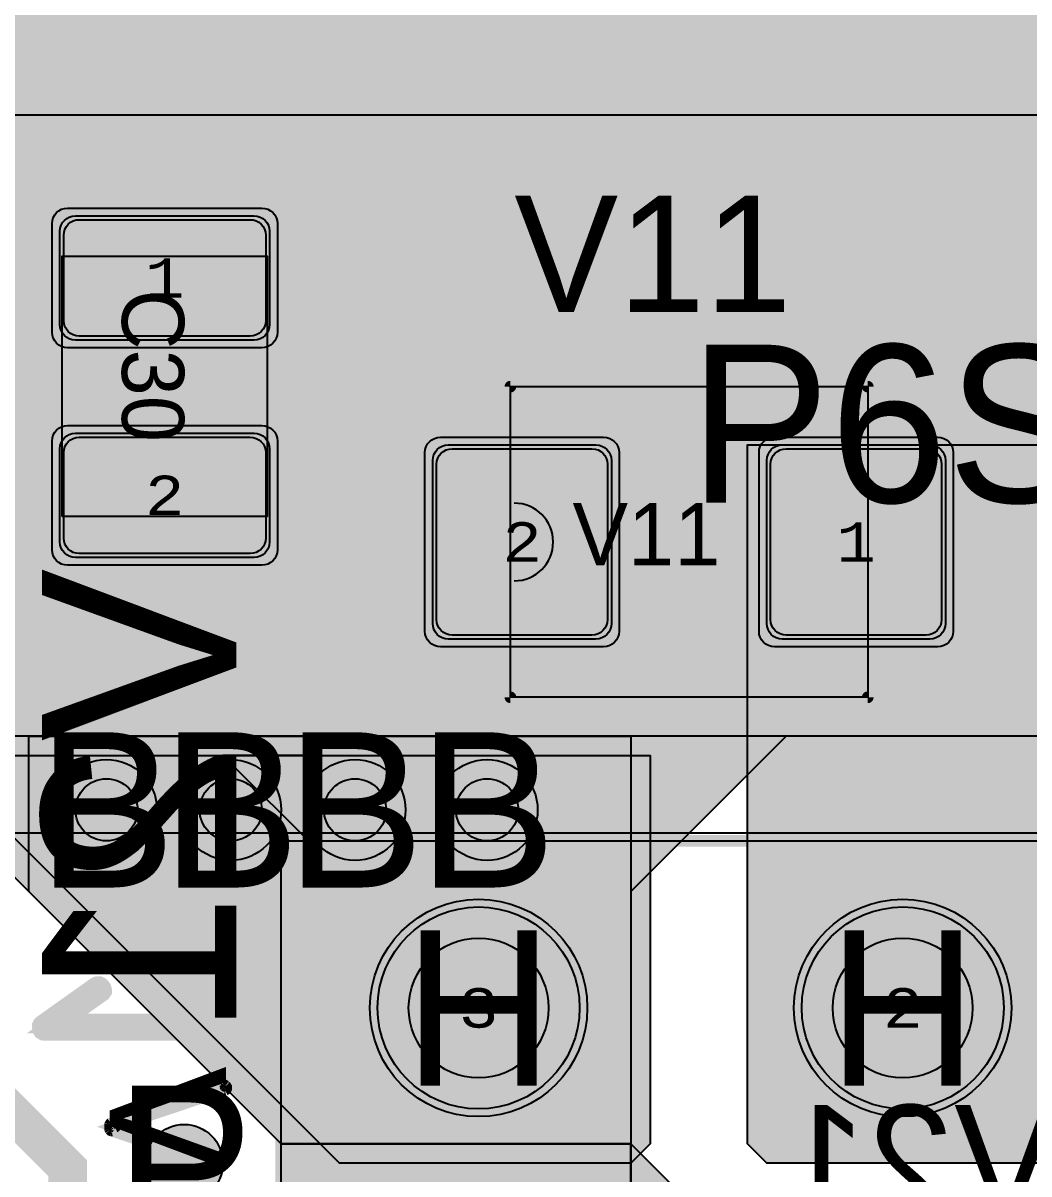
# Model space of a CAD drawing. Extents: x -18 to 179, y -60 to 172.
# Drawn here: x 78.43 to 91.38, y 93.61 to 108.43 of the extents above; entities that cross this region are included whole.
import ezdxf
from ezdxf.enums import TextEntityAlignment as Align

# ---------------------------------------------------------------- set-up
doc = ezdxf.new("R2010")
doc.units = 0
doc.header["$MEASUREMENT"] = 0
for name, color, linetype in [('ASSEMBLY_OUTLINES_BTM', 191, 'CONTINUOUS'), ('ASSEMBLY_OUTLINES_TOP', 102, 'CONTINUOUS'), ('ASSEMBLY_PART_NUMBERS_TOP', 102, 'CONTINUOUS'), ('ASSEMBLY_REF_DES_BTM', 191, 'CONTINUOUS'), ('ASSEMBLY_REF_DES_TOP', 102, 'CONTINUOUS'), ('DRILL_DRAWING', 21, 'CONTINUOUS'), ('GENERATED_SILKSCREEN_BTM', 255, 'CONTINUOUS'), ('GENERATED_SILKSCREEN_TOP', 140, 'CONTINUOUS'), ('MOUNTING_HOLES_LAYER_BOT17', 42, 'CONTINUOUS'), ('MOUNTING_HOLES_LAYER_TOP', 42, 'CONTINUOUS'), ('PART_HOLES_LAYER_BOTTOM', 30, 'CONTINUOUS'), ('PART_HOLES_LAYER_TOP', 30, 'CONTINUOUS'), ('PART_PADS_LAYER_BOTTOM', 230, 'CONTINUOUS'), ('PART_PADS_LAYER_TOP', 150, 'CONTINUOUS'), ('PART_PADS_SMD_TOP', 150, 'CONTINUOUS'), ('PIN_NUMBERS_BTM', 8, 'CONTINUOUS'), ('PIN_NUMBERS_TOP', 8, 'CONTINUOUS'), ('PLACEMENT_OUTLINES_BTM', 222, 'CONTINUOUS'), ('PLACEMENT_OUTLINES_TOP', 130, 'CONTINUOUS'), ('PLANE_DATA_LAYER_BOTTOM', 230, 'CONTINUOUS'), ('PLANE_DATA_LAYER_TOP', 150, 'CONTINUOUS'), ('PLANE_SHAPES_LAYER_BOTTOM', 230, 'CONTINUOUS'), ('PLANE_SHAPES_LAYER_TOP', 150, 'CONTINUOUS'), ('SILKSCREEN_OUTLINES_BTM', 211, 'CONTINUOUS'), ('SILKSCREEN_OUTLINES_TOP', 150, 'CONTINUOUS'), ('SILKSCREEN_REF_DES_BTM', 211, 'CONTINUOUS'), ('SILKSCREEN_REF_DES_TOP', 150, 'CONTINUOUS'), ('SOLDERMASK_PADS_BTM', 102, 'CONTINUOUS'), ('SOLDERMASK_PADS_TOP', 102, 'CONTINUOUS'), ('SOLDERPASTE_PADS_TOP', 254, 'CONTINUOUS'), ('TRACES_LAYER_BOTTOM', 230, 'CONTINUOUS'), ('VIA_HOLES_LAYER_BOTTOM', 30, 'CONTINUOUS'), ('VIA_HOLES_LAYER_TOP', 30, 'CONTINUOUS'), ('VIA_PADS_LAYER_BOTTOM', 230, 'CONTINUOUS'), ('VIA_PADS_LAYER_TOP', 150, 'CONTINUOUS')]:
    doc.layers.add(name, color=color, linetype=linetype)
doc.styles.add('COURIER_NEW', font='COUR.TTF')
doc.styles.add('VERIBEST_GERBER_0', font='txt')

msp = doc.modelspace()

# ---------------------------------------------------------------- hatches: boundary and pattern name
at = {"layer": 'MOUNTING_HOLES_LAYER_BOT17'}
h = msp.add_hatch(color=256, dxfattribs=at)
edge = h.paths.add_edge_path()
edge.add_arc((80.5, 93.75), 0.5, 0, 360)
at = {"layer": 'MOUNTING_HOLES_LAYER_TOP'}
h = msp.add_hatch(color=256, dxfattribs=at)
edge = h.paths.add_edge_path()
edge.add_arc((80.5, 93.75), 0.5, 0, 360)
at = {"layer": 'PART_HOLES_LAYER_BOTTOM'}
h = msp.add_hatch(color=256, dxfattribs=at)
edge = h.paths.add_edge_path()
edge.add_arc((84.29, 95.75), 0.9, 0, 360)
h = msp.add_hatch(color=256, dxfattribs=at)
edge = h.paths.add_edge_path()
edge.add_arc((89.75, 95.75), 0.9, 0, 360)
at = {"layer": 'PART_HOLES_LAYER_TOP'}
h = msp.add_hatch(color=256, dxfattribs=at)
edge = h.paths.add_edge_path()
edge.add_arc((84.29, 95.75), 0.9, 0, 360)
h = msp.add_hatch(color=256, dxfattribs=at)
edge = h.paths.add_edge_path()
edge.add_arc((89.75, 95.75), 0.9, 0, 360)
at = {"layer": 'PLANE_DATA_LAYER_BOTTOM'}
h = msp.add_hatch(color=256, dxfattribs=at)
h.paths.add_polyline_path([(98.5, 99.3262, -0.414213562), (98.4238, 99.25), (88.250004, 99.25, 0.207684346), (88.249998, 99.249998), (86.250002, 97.250002), (86.25, 97.249996), (86.25, 94.000004), (86.250003, 93.999999), (87.749998, 92.500002, 0.207684346), (87.750004, 92.5), (89.6738, 92.5, -0.414213562), (89.75, 92.4238), (89.75, 91.5262, -0.414213562), (89.6738, 91.45), (88.55, 91.45, 0.414213562), (88.1, 91), (88.1, 89.8, 0.110270202), (88.142729, 89.608609, -0.549592319), (88.073765, 89.5), (87.500004, 89.5, 0.207684346), (87.499998, 89.499998), (86.272321, 88.272318, -0.198913366), (86.218439, 88.25), (85.812892, 88.25, -0.229444743), (85.7531, 88.278962, 0.229443529), (85.4, 88.45), (83.1, 88.45, 0.196202719), (82.785139, 88.321499, -0.411167253), (82.67794, 88.322058), (81.77232, 89.227678, -0.198909956), (81.750002, 89.281559), (81.750002, 89.28156), (81.75, 93.999996), (81.749997, 94.000001), (76.500002, 99.249998, 0.207684346), (76.499996, 99.25), (73.5762, 99.25, -0.414213562), (73.5, 99.3262), (73.5, 107.1738, -0.414213562), (73.5762, 107.25), (82.49, 107.249999), (97.96844, 107.249998, -0.198913366), (98.022322, 107.22768), (98.477682, 106.77232, -0.198909956), (98.5, 106.718439)], flags=0)
h.paths.add_polyline_path([(82.5, 90.5, -1), (86, 90.5, -1)], flags=0)
h.paths.add_polyline_path([(82.49, 95.75, -1), (86.09, 95.75, -1)], flags=0)
for points in [[(84.29, 95.75), (82.963326, 97.076674)], [(84.29, 95.75), (85.616674, 97.076674)], [(84.29, 95.75), (82.963326, 94.423326)], [(84.29, 95.75), (85.616674, 94.423326)]]:
    msp.add_hatch(color=256, dxfattribs=at).paths.add_polyline_path(points, is_closed=False, flags=0)
at = {"layer": 'PLANE_DATA_LAYER_TOP'}
h = msp.add_hatch(color=256, dxfattribs=at)
h.paths.add_polyline_path([(146.000002, 140.281564, -0.198909956), (145.977684, 140.227683), (144.750002, 139.000002), (144.75, 138.999996), (144.750002, 123.531565), (144.750002, 123.531564, -0.198909956), (144.727684, 123.477683), (142.772322, 121.52232, -0.198913366), (142.71844, 121.500002), (121.750004, 121.5, 0.207684346), (121.749998, 121.499998), (119.750002, 119.500002), (119.75, 119.499996), (119.75, 116.750004), (119.750003, 116.749999), (122.72768, 113.772322, -0.198909956), (122.749998, 113.718441), (122.749998, 113.71844), (122.75, 106.500004), (122.750003, 106.499999), (126.227684, 103.022318, -0.198909956), (126.250002, 102.968437), (126.250002, 102.968436), (126.249998, 77.78156), (126.249998, 77.781559, -0.198909956), (126.22768, 77.727678), (125.522322, 77.02232, -0.198913366), (125.46844, 77.000002), (120.28156, 77.000002, -0.198913366), (120.227678, 77.02232), (119.52232, 77.727678, -0.198909956), (119.500002, 77.781559), (119.500002, 77.78156), (119.5, 96.499996), (119.499997, 96.500001), (116.750002, 99.249998, 0.207684346), (116.749996, 99.25), (108.000004, 99.25, 0.207684346), (107.999998, 99.249998), (105.500002, 96.750002), (105.5, 96.749996), (105.499998, 94.03156), (105.499998, 94.031559, -0.198909956), (105.47768, 93.977678), (105.272322, 93.77232, -0.198913366), (105.21844, 93.750002), (101.28156, 93.750002, -0.198913366), (101.227678, 93.77232), (101.02232, 93.977678, -0.198909956), (101.000002, 94.031559), (101.000002, 94.03156), (101, 96.749996), (100.999997, 96.750001), (98.500002, 99.249998, 0.207684346), (98.499996, 99.25), (94.000004, 99.25, 0.207684346), (93.999998, 99.249998), (91.750002, 97.000002), (91.75, 96.999996), (91.749998, 94.03156), (91.749998, 94.031559, -0.198909956), (91.72768, 93.977678), (91.522322, 93.77232, -0.198913366), (91.46844, 93.750002), (88.03156, 93.750002, -0.198913366), (87.977678, 93.77232), (87.77232, 93.977678, -0.198909956), (87.750002, 94.031559), (87.750002, 94.03156), (87.750001, 100.329648, -0.669857772), (87.880332, 100.383279, 0.200116214), (88.2, 100.25), (90.1, 100.25, 0.414213562), (90.55, 100.7), (90.55, 102.8, 0.059444266), (90.537368, 102.905872, -0.059444601), (90.535229, 102.9238, -0.414213562), (90.611429, 103), (102.8238, 103, -0.414213562), (102.9, 102.9238), (102.9, 101.75, 0.414213562), (103.35, 101.3), (105.65, 101.3, 0.414213562), (106.1, 101.75), (106.1, 102.9238, -0.414213562), (106.1762, 103), (117.249996, 103, 0.207684346), (117.250002, 103.000002), (120.749998, 106.499998), (120.75, 106.500004), (120.75, 110.999996), (120.749997, 111.000001), (119.500002, 112.249998, 0.207684346), (119.499996, 112.25), (118.8002, 112.25, -0.953329659), (118.79293, 112.402052, 0.386497966), (119.2, 112.85), (119.2, 115.15, 0.414213562), (118.75, 115.6), (117.826201, 115.6, -0.414213562), (117.750001, 115.6762), (117.750002, 122.21844), (117.750002, 122.218441, -0.198909956), (117.77232, 122.272322), (118.977678, 123.47768, -0.198913366), (119.03156, 123.499998), (138.499996, 123.5, 0.207684346), (138.500002, 123.500002), (141.749998, 126.749998), (141.75, 126.750004), (141.75, 161.1738, -0.414213562), (141.8262, 161.25), (145.9238, 161.25, -0.414213562), (146, 161.1738), (146.000002, 140.281565)], flags=0)
h.paths.add_polyline_path([(87.95, 95.75, -1), (91.55, 95.75, -1)], flags=0)
h.paths.add_polyline_path([(101.49, 95.75, -1), (105.09, 95.75, -1)], flags=0)
h.paths.add_polyline_path([(114.75, 100.325, 0.414213562), (115.1, 100.675), (115.1, 101.375, 0.414213562), (114.75, 101.725), (113.75, 101.725, 0.414213562), (113.4, 101.375), (113.4, 100.675, 0.414213562), (113.75, 100.325)], flags=0)
h.paths.add_polyline_path([(123.31043, 78.086258, 0.716399399), (126, 78.999999), (126, 79.000001, 0.716399399), (123.31043, 79.913742, -0.492832038), (123.18957, 79.913742, 0.716399399), (120.5, 79.000001), (120.5, 78.999999, 0.716399399), (123.18957, 78.086258, -0.492832038)], flags=0)
h.paths.add_polyline_path([(123.31043, 97.336258, 0.716399399), (126, 98.249999), (126, 98.250001, 0.716399399), (123.31043, 99.163742, -0.492832038), (123.18957, 99.163742, 0.716399399), (120.5, 98.250001), (120.5, 98.249999, 0.716399399), (123.18957, 97.336258, -0.492832038)], flags=0)
h.paths.add_polyline_path([(144.825, 157.1, 0.414213562), (145.725, 158), (145.725, 160, 0.414213562), (144.825, 160.9), (142.825, 160.9, 0.414213562), (141.925, 160), (141.925, 158, 0.414213562), (142.825, 157.1)], flags=0)
h = msp.add_hatch(color=256, dxfattribs=at)
h.paths.add_polyline_path([(86.5, 102.9238), (86.499998, 94.03156), (86.499998, 94.031559, -0.198909956), (86.47768, 93.977678), (86.272322, 93.77232, -0.198913366), (86.21844, 93.750002), (82.53156, 93.750002, -0.198913366), (82.477678, 93.77232), (77.250002, 98.999998, 0.207684346), (77.249996, 99), (47.750004, 99, 0.207684346), (47.749998, 98.999998), (46.750002, 98.000002), (46.75, 97.999996), (46.749998, 94.03156), (46.749998, 94.031559, -0.198909956), (46.72768, 93.977678), (46.522322, 93.77232, -0.198913366), (46.46844, 93.750002), (39.031562, 93.75, -0.198913366), (38.97768, 93.772318), (34.500002, 98.249998, 0.207684346), (34.499996, 98.25), (19.53156, 98.250002, -0.198913366), (19.477678, 98.27232), (12.750002, 104.999998, 0.207684346), (12.749996, 105), (3.8262, 105, -0.414213562), (3.75, 105.0762), (3.75, 108.1738, -0.414213562), (3.8262, 108.25), (18.218438, 108.25, -0.198913366), (18.27232, 108.227682), (18.999998, 107.500002, 0.207684346), (19.000004, 107.5), (23.5, 107.499999), (36.4238, 107.499998, -0.414213562), (36.5, 107.423798), (36.5, 105.65, 0.414213562), (36.95, 105.2), (39.05, 105.2, 0.414213562), (39.5, 105.65), (39.5, 106.9238, -0.414213562), (39.5762, 107), (40.4238, 107, -0.414213562), (40.5, 106.9238), (40.5, 106.000004), (40.500003, 105.999999), (42.99, 103.51), (43.499998, 103.000002, 0.207684346), (43.500004, 103), (45.499996, 103, 0.207684346), (45.500002, 103.000002), (47.999998, 105.499998), (48, 105.500004), (48, 106.787367, -0.081912832), (48.004036, 106.811837, 0.164930122), (48.004036, 109.188162, -0.081912832), (48, 109.212632), (48.000002, 120.718439, -0.198909956), (48.02232, 120.77232), (48.749998, 121.499998), (48.75, 121.500004), (48.750002, 128.46844), (48.750002, 128.468441, -0.198909956), (48.77232, 128.522322), (49.727678, 129.47768, -0.198913366), (49.78156, 129.499998), (68.9238, 129.5, -0.414213562), (69, 129.4238), (69, 124.3262, -0.414213562), (68.9238, 124.25), (65.000004, 124.25, 0.207684346), (64.999998, 124.249998), (64.250002, 123.500002), (64.25, 123.499996), (64.25, 119.500004), (64.250003, 119.499999), (64.999998, 118.750002, 0.207684346), (65.000004, 118.75), (65.073765, 118.75, -0.549588453), (65.142729, 118.641391, 0.110270202), (65.1, 118.45), (65.1, 117.25, 0.414213562), (65.55, 116.8), (66.95, 116.8, 0.414213562), (67.4, 117.25), (67.4, 118.450001, 0.110269556), (67.357271, 118.64139, -0.110266008), (67.350036, 118.673798), (67.350036, 118.673799, -0.414213562), (67.426236, 118.749999), (68.71844, 118.749998, -0.198913366), (68.772322, 118.72768), (71.249998, 116.250002, 0.207684346), (71.250004, 116.25), (75.4238, 116.25, -0.414213562), (75.5, 116.1738), (75.5, 113.0762, -0.414213562), (75.4238, 113), (52.000004, 113, 0.207684346), (51.999998, 112.999998), (49.750002, 110.750002), (49.75, 110.749996), (49.75, 105.500004), (49.750003, 105.499999), (52.249998, 103.000002, 0.207684346), (52.250004, 103), (62.5738, 103, -0.414213562), (62.65, 102.9238), (62.65, 101.75, 0.414213562), (63.1, 101.3), (65.4, 101.3, 0.414213562), (65.85, 101.75), (65.85, 102.9238, -0.414213562), (65.9262, 103), (71.579649, 103, -0.669857772), (71.63328, 102.869669, 0.200116963), (71.5, 102.55), (71.5, 100.65, 0.414213562), (71.95, 100.2), (74.05, 100.2, 0.414213562), (74.5, 100.65), (74.5, 102.55, 0.200116963), (74.36672, 102.869669, -0.669857772), (74.420351, 103), (78.5738, 103, -0.414213562), (78.65, 102.9238), (78.65, 101.75, 0.414213562), (79.1, 101.3), (81.4, 101.3, 0.414213562), (81.85, 101.75), (81.85, 102.9238, -0.414213562), (81.9262, 103), (83.388571, 103, -0.414213562), (83.464771, 102.9238, -0.059444601), (83.462632, 102.905872, 0.059444266), (83.45, 102.8), (83.45, 100.7, 0.414213562), (83.9, 100.25), (85.8, 100.25, 0.414213562), (86.25, 100.7), (86.25, 102.8, 0.059444266), (86.237368, 102.905872, -0.059444601), (86.235229, 102.9238, -0.414213562), (86.311429, 103), (86.4238, 103, -0.414213562)], flags=0)
h.paths.add_polyline_path([(9.177854, 105.975715, 0.787865658), (11.73, 106.589999), (11.73, 106.590001, 0.787865658), (9.177854, 107.204285, -0.611991571), (9.042146, 107.204285, 0.612002153), (6.637854, 107.204285, -0.611991571), (6.502146, 107.204285, 0.787865658), (3.95, 106.590001), (3.95, 106.589999, 0.787865658), (6.502146, 105.975715, -0.611991571), (6.637854, 105.975715, 0.612002153), (9.042146, 105.975715, -0.611991571)], flags=0)
h.paths.add_polyline_path([(28.999998, 101.749998), (29, 101.750004), (29, 104.249996), (28.999997, 104.250001), (27.500002, 105.749998, 0.207684346), (27.499996, 105.75), (25.000004, 105.75, 0.207684346), (24.999998, 105.749998), (23.500002, 104.250002), (23.5, 104.249996), (23.5, 101.750004), (23.500003, 101.749999), (24.999998, 100.250002, 0.207684346), (25.000004, 100.25), (27.499996, 100.25, 0.207684346), (27.500002, 100.250002)], flags=0)
h.paths.add_polyline_path([(42.99, 95.75, -1), (46.59, 95.75, -1)], flags=0)
h.paths.add_polyline_path([(56.25, 100.075, 0.414213562), (56.6, 100.425), (56.6, 101.125, 0.414213562), (56.25, 101.475), (55.25, 101.475, 0.414213562), (54.9, 101.125), (54.9, 100.425, 0.414213562), (55.25, 100.075)], flags=0)
h.paths.add_polyline_path([(82.49, 95.75, -1), (86.09, 95.75, -1)], flags=0)
h = msp.add_hatch(color=256, dxfattribs=at)
h.paths.add_polyline_path([(110.5, 104.5762, -0.414213562), (110.4238, 104.5), (106.1762, 104.5, -0.414213562), (106.1, 104.5762), (106.1, 105.75, 0.414213562), (105.65, 106.2), (103.35, 106.2, 0.414213562), (102.9, 105.75), (102.9, 104.5762, -0.414213562), (102.8238, 104.5), (81.9262, 104.5, -0.414213562), (81.85, 104.5762), (81.85, 105.75, 0.414213562), (81.4, 106.2), (79.1, 106.2, 0.414213562), (78.65, 105.75), (78.65, 104.5762, -0.414213562), (78.5738, 104.5), (74.420351, 104.5, -0.669857772), (74.36672, 104.630331, 0.200116963), (74.5, 104.95), (74.5, 106.85, 0.414213562), (74.05, 107.3), (71.95, 107.3, 0.414213562), (71.5, 106.85), (71.5, 104.95, 0.200116963), (71.63328, 104.630331, -0.669857772), (71.579649, 104.5), (65.9262, 104.5, -0.414213562), (65.85, 104.5762), (65.85, 105.75, 0.414213562), (65.4, 106.2), (63.1, 106.2, 0.414213562), (62.65, 105.75), (62.65, 104.5762, -0.414213562), (62.5738, 104.5), (57.3262, 104.5, -0.414213562), (57.25, 104.5762), (57.25, 111.4238, -0.414213562), (57.3262, 111.5), (78.62109, 111.5, -0.796955112), (78.654239, 111.355188, 0.287752069), (78.4, 110.95), (78.4, 109.75, 0.414213562), (78.85, 109.3), (81.15, 109.3, 0.414213562), (81.6, 109.75), (81.6, 110.95, 0.287752069), (81.345761, 111.355188, -0.796955112), (81.37891, 111.5), (110.4238, 111.5, -0.414213562), (110.5, 111.4238)], flags=0)
h.paths.add_polyline_path([(61.25, 105.5, 0.414213562), (61.9, 106.15), (61.9, 109.35, 0.414213562), (61.25, 110), (58.65, 110, 0.414213562), (58, 109.35), (58, 106.15, 0.414213562), (58.65, 105.5)], flags=0)
for points in [[(80.25, 105.7), (80.25, 106.2762)], [(79.15, 105.15), (78.5738, 105.15)], [(81.35, 105.15), (81.9262, 105.15)], [(79.15, 102.35), (78.5738, 102.35)], [(81.35, 102.35), (81.9262, 102.35)], [(80.25, 101.8), (80.25, 101.2238)], [(83.95, 101.75), (83.3738, 101.75)], [(90.05, 101.75), (90.6262, 101.75)], [(84.85, 100.75), (84.85, 100.1738)], [(89.15, 100.75), (89.15, 100.1738)], [(84.29, 95.75), (82.963326, 97.076674)], [(84.29, 95.75), (85.616674, 97.076674)], [(89.75, 95.75), (88.423326, 97.076674)], [(89.75, 95.75), (91.076674, 97.076674)], [(84.29, 95.75), (82.963326, 94.423326)], [(84.29, 95.75), (85.616674, 94.423326)], [(89.75, 95.75), (88.423326, 94.423326)], [(89.75, 95.75), (91.076674, 94.423326)]]:
    msp.add_hatch(color=256, dxfattribs=at).paths.add_polyline_path(points, is_closed=False, flags=0)
at = {"layer": 'PLANE_SHAPES_LAYER_BOTTOM'}
for points in [[(98.5, 99.25), (73.5, 99.25), (73.5, 107.25), (98, 107.25), (98.5, 106.75)], [(76.5, 99.25), (78.5, 97.25), (78.5, 99.25)], [(86.25, 94), (81.75, 94), (78.5, 97.25), (78.5, 99.25), (86.25, 99.25)], [(86.25, 97.25), (88.25, 99.25), (86.25, 99.25)], [(86.25, 88.25), (82.75, 88.25), (81.75, 89.25), (81.75, 94), (86.25, 94)], [(86.25, 94), (87.75, 92.5), (86.25, 92.5)]]:
    msp.add_hatch(color=256, dxfattribs=at).paths.add_polyline_path(points, flags=0)
at = {"layer": 'PLANE_SHAPES_LAYER_TOP'}
for points in [[(91.75, 94), (91.5, 93.75), (88, 93.75), (87.75, 94), (87.75, 103), (91.75, 103)], [(86.5, 94), (86.25, 93.75), (82.5, 93.75), (77.25, 99), (86.5, 99)], [(81, 99), (82.25, 97.75), (82.25, 99)]]:
    msp.add_hatch(color=256, dxfattribs=at).paths.add_polyline_path(points, flags=0)
at = {"layer": 'VIA_HOLES_LAYER_BOTTOM'}
h = msp.add_hatch(color=256, dxfattribs=at)
edge = h.paths.add_edge_path()
edge.add_arc((79.5, 98.3), 0.4, 0, 360)
h = msp.add_hatch(color=256, dxfattribs=at)
edge = h.paths.add_edge_path()
edge.add_arc((81.1, 98.3), 0.4, 0, 360)
h = msp.add_hatch(color=256, dxfattribs=at)
edge = h.paths.add_edge_path()
edge.add_arc((82.7, 98.3), 0.4, 0, 360)
h = msp.add_hatch(color=256, dxfattribs=at)
edge = h.paths.add_edge_path()
edge.add_arc((84.4, 98.3), 0.4, 0, 360)
at = {"layer": 'VIA_HOLES_LAYER_TOP'}
h = msp.add_hatch(color=256, dxfattribs=at)
edge = h.paths.add_edge_path()
edge.add_arc((79.5, 98.3), 0.4, 0, 360)
h = msp.add_hatch(color=256, dxfattribs=at)
edge = h.paths.add_edge_path()
edge.add_arc((81.1, 98.3), 0.4, 0, 360)
h = msp.add_hatch(color=256, dxfattribs=at)
edge = h.paths.add_edge_path()
edge.add_arc((82.7, 98.3), 0.4, 0, 360)
h = msp.add_hatch(color=256, dxfattribs=at)
edge = h.paths.add_edge_path()
edge.add_arc((84.4, 98.3), 0.4, 0, 360)

# ---------------------------------------------------------------- linework, layer by layer
at = {"layer": 'ASSEMBLY_OUTLINES_BTM'}
msp.add_lwpolyline([(81.75, 92.6), (81.75, 97.9), (97.75, 97.9), (97.75, 92.6)], close=True, dxfattribs=at)
at = {"layer": 'ASSEMBLY_OUTLINES_TOP'}
for points in [[(41, 98), (41, 118), (118, 118), (118, 98)], [(78.93, 102.08), (78.93, 105.43), (81.57, 105.43), (81.57, 102.08)], [(84.7, 99.75), (84.7, 103.75), (89.3, 103.75), (89.3, 99.75)]]:
    msp.add_lwpolyline(points, close=True, dxfattribs=at)
at = {"layer": 'ASSEMBLY_OUTLINES_TOP', "const_width": 0.2}
msp.add_lwpolyline([(88.5, 100.25), (88.5, 103.25)], dxfattribs=at)
at = {"layer": 'ASSEMBLY_OUTLINES_TOP'}
msp.add_lwpolyline([(84.75, 101.25, 1), (84.75, 102.25)], format="xyb", dxfattribs=at)
at = {"layer": 'GENERATED_SILKSCREEN_BTM', "const_width": 0.25}
for points in [[(81.16, 100.0725), (81.16, 100.1425), (81.1575, 100.1575), (81.15, 100.17), (81.14, 100.1825), (81.125, 100.1875), (78.7275, 101), (78.7075, 101), (78.6925, 100.9925), (78.68, 100.98), (78.67, 100.9625), (78.6675, 100.945), (78.67, 100.9275), (78.6775, 100.9125), (78.695, 100.9025), (81.0525, 100.11), (78.695, 99.3125), (78.6775, 99.3025), (78.67, 99.2875), (78.6675, 99.27), (78.67, 99.2525), (78.68, 99.235), (78.6925, 99.2225), (78.7075, 99.2175), (78.7275, 99.22), (81.125, 100.0275), (81.14, 100.035), (81.15, 100.0475), (81.1575, 100.06), (81.16, 100.0725)], [(81.0575, 95.9875), (81.0625, 96.0075), (81.0725, 96.0175), (81.09, 96.025), (81.11, 96.0275), (81.1275, 96.025), (81.145, 96.0175), (81.1575, 96.0075), (81.16, 95.9875), (81.16, 95.0125), (81.1575, 94.995), (81.145, 94.98), (81.1275, 94.9725), (81.11, 94.97), (81.09, 94.9725), (81.0725, 94.98), (81.0625, 94.995), (81.0575, 95.0125), (81.0575, 95.4525), (78.71, 95.4525), (78.6925, 95.455), (78.68, 95.4625), (78.6725, 95.475), (78.67, 95.4925), (78.6675, 95.505), (78.6675, 95.5175), (78.6725, 95.5275), (78.6825, 95.5375), (79.3675, 96.025), (79.385, 96.0325), (79.4025, 96.0325), (79.4175, 96.025), (79.43, 96.0125), (79.44, 95.9975), (79.445, 95.98), (79.445, 95.97), (79.44, 95.9625), (79.435, 95.955), (79.4275, 95.95), (78.8675, 95.55), (81.0575, 95.55), (81.0575, 95.9875)]]:
    msp.add_lwpolyline(points, dxfattribs=at)
at = {"layer": 'GENERATED_SILKSCREEN_BTM'}
for points, const_width in [([(80.358128, 98.075834), (79.437504, 96.942497), (79.432504, 96.934998, -0.205257702), (79.432501, 96.934995), (79.420001, 96.932495), (79.402503, 96.927496, -0.071067812), (79.402502, 96.927495), (79.395002, 96.924995, -0.145489169), (79.394999, 96.924995), (79.052501, 96.924995, -0.099019514), (79.052499, 96.924995), (79.042499, 96.927495, -0.111991093), (79.042497, 96.927496), (79.034998, 96.932495), (79.024999, 96.934995, -0.111991092), (79.024997, 96.934996), (79.012498, 96.942495, -0.16227766), (79.012496, 96.942497), (78.669997, 97.362496, -0.184527552), (78.669995, 97.362499), (78.667495, 97.372497, -0.049388989), (78.667495, 97.372498), (78.664996, 97.379997), (78.662496, 97.382496, -0.213376807), (78.662495, 97.3825), (78.662495, 97.384999), (78.659995, 97.394999), (78.659995, 98.237501), (78.662495, 98.247501, -0.166781899), (78.662496, 98.247504), (78.664996, 98.250004), (78.667495, 98.257502, -0.049388989), (78.667495, 98.257503), (78.669995, 98.267501, -0.184527552), (78.669997, 98.267504), (78.725836, 98.335978, 0.000005493), (78.725835, 98.335961), (78.670005, 98.267498), (78.667505, 98.257499), (78.667505, 98.257498), (78.665005, 98.249998, -0.09702165), (78.665004, 98.249996), (78.662504, 98.247496), (78.660005, 98.237499), (78.660005, 97.395001), (78.662505, 97.385001), (78.662505, 97.382503), (78.665004, 97.380004, -0.080611572), (78.665005, 97.380002), (78.667505, 97.372502), (78.667505, 97.372501), (78.670005, 97.362502), (79.012503, 96.942504), (79.025002, 96.935005), (79.035001, 96.932505, -0.111991093), (79.035003, 96.932504), (79.042502, 96.927505), (79.052501, 96.925005), (79.394998, 96.925005), (79.402498, 96.927505, -0.099019514), (79.4025, 96.927505), (79.419998, 96.932505, -0.049388989), (79.419999, 96.932505), (79.432497, 96.935005), (79.437496, 96.942503), (80.358124, 98.075846, 0.00000408), (80.358128, 98.075834)], 0.25), ([(80.330964, 98.204035), (80.249982, 98.104675, 0.000007668), (80.249988, 98.104698), (80.330963, 98.204049, 0.000004528), (80.330964, 98.204035)], 0.25), ([(79.842594, 97.604835), (79.370004, 97.024997, -0.236067977), (79.37, 97.024995), (79.0775, 97.024995, -0.236067977), (79.077496, 97.024997), (78.762496, 97.414997, -0.16227766), (78.762495, 97.415), (78.762495, 98.061858, 0.000010201), (78.762505, 98.061828), (78.762505, 97.415002), (79.077502, 97.025005), (79.369998, 97.025005), (79.842572, 97.604824, 0.000007934), (79.842594, 97.604835)], 0.25), ([(97.750005, 92.6, -0.414213562), (97.75, 92.599995), (81.75, 92.599995, -0.414213562), (81.749995, 92.6), (81.749995, 97.9, -0.414213562), (81.75, 97.900005), (82.095327, 97.900005, 0.000004209), (82.095334, 97.899995), (81.750005, 97.899995), (81.750005, 92.600005), (97.749995, 92.600005), (97.749995, 95.831563, 0.000004416), (97.750005, 95.831555), (97.750005, 92.6)], 0.15), ([(83.795334, 97.899995), (83.304666, 97.899995, 0.000004209), (83.304673, 97.900005), (83.795327, 97.900005, 0.000004209), (83.795334, 97.899995)], 0.15), ([(97.750005, 96.968445, 0.000004416), (97.749995, 96.968437), (97.749995, 97.899995), (85.004666, 97.899995, 0.000004209), (85.004673, 97.900005), (97.75, 97.900005, -0.414213562), (97.750005, 97.9), (97.750005, 96.968445)], 0.15), ([(81.160005, 96.974999), (81.155005, 96.957499, -0.16227766), (81.155004, 96.957496), (81.145005, 96.942498, -0.205257702), (81.145002, 96.942495), (81.127502, 96.934995, -0.145489169), (81.127499, 96.934995), (81.110001, 96.932495, -0.095414572), (81.109999, 96.932495), (81.090001, 96.934995, -0.145489169), (81.089998, 96.934995), (81.072498, 96.942495, -0.205257702), (81.072495, 96.942498), (81.062496, 96.957496, -0.16227766), (81.062495, 96.957499), (81.057495, 96.974999), (81.057495, 97.526166, 0.000003226), (81.057505, 97.526166), (81.057505, 96.975001), (81.062505, 96.957502), (81.072503, 96.942505), (81.090002, 96.935005), (81.11, 96.932505), (81.127498, 96.935005), (81.144997, 96.942505), (81.154995, 96.957502), (81.159995, 96.975001), (81.159995, 97.527326, 0.000003226), (81.160005, 97.527326), (81.160005, 96.974999)], 0.25)]:
    msp.add_lwpolyline(points, format="xyb", dxfattribs=dict(at, const_width=const_width))
at = {"layer": 'GENERATED_SILKSCREEN_TOP'}
for points, const_width in [([(86.58525, 104.746), (86.57325, 104.743), (86.56725, 104.737), (86.56275, 104.7265), (86.56125, 104.7145), (86.56275, 104.704), (86.56725, 104.6935), (86.57325, 104.686), (86.58525, 104.6845), (87.17025, 104.6845), (87.18075, 104.686), (87.18975, 104.6935), (87.19425, 104.704), (87.19575, 104.7145), (87.19425, 104.7265), (87.18975, 104.737), (87.18075, 104.743), (87.17025, 104.746), (86.90625, 104.746), (86.90625, 106.1545), (86.90475, 106.165), (86.90025, 106.1725), (86.89275, 106.177), (86.88225, 106.1785), (86.87475, 106.18), (86.86725, 106.18), (86.86125, 106.177), (86.85525, 106.171), (86.56275, 105.76), (86.55825, 105.7495), (86.55825, 105.739), (86.56275, 105.73), (86.57025, 105.7225), (86.57925, 105.7165), (86.58975, 105.7135), (86.59575, 105.7135), (86.60025, 105.715), (86.60775, 105.724), (86.84775, 106.06), (86.84775, 104.746), (86.58525, 104.746)], 0.15), ([(87.95025, 104.746), (87.93825, 104.743), (87.93225, 104.737), (87.92775, 104.7265), (87.92625, 104.7145), (87.92775, 104.704), (87.93225, 104.6935), (87.93825, 104.686), (87.95025, 104.6845), (88.53525, 104.6845), (88.54575, 104.686), (88.55475, 104.6935), (88.55925, 104.704), (88.56075, 104.7145), (88.55925, 104.7265), (88.55475, 104.737), (88.54575, 104.743), (88.53525, 104.746), (88.27125, 104.746), (88.27125, 106.1545), (88.26975, 106.165), (88.26525, 106.1725), (88.25775, 106.177), (88.24725, 106.1785), (88.23975, 106.18), (88.23225, 106.18), (88.22625, 106.177), (88.22025, 106.171), (87.92775, 105.76), (87.92325, 105.7495), (87.92325, 105.739), (87.92775, 105.73), (87.93525, 105.7225), (87.94425, 105.7165), (87.95475, 105.7135), (87.96075, 105.7135), (87.96525, 105.715), (87.97275, 105.724), (88.21275, 106.06), (88.21275, 104.746), (87.95025, 104.746)], 0.15), ([(85.55025, 104.6845), (85.50975, 104.6845), (85.50075, 104.686), (85.49325, 104.6905), (85.48575, 104.6965), (85.48275, 104.7055), (84.99525, 106.144), (84.99375, 106.156), (84.99825, 106.165), (85.00725, 106.1725), (85.01775, 106.1785), (85.02825, 106.18), (85.03875, 106.1785), (85.04775, 106.174), (85.05375, 106.1635), (85.52925, 104.749), (86.00775, 106.1635), (86.01375, 106.174), (86.02275, 106.1785), (86.03325, 106.18), (86.04375, 106.1785), (86.05425, 106.1725), (86.06175, 106.165), (86.06475, 106.156), (86.06325, 106.144), (85.57875, 104.7055), (85.57425, 104.6965), (85.56525, 104.6905), (85.55925, 104.686), (85.55025, 104.6845)], 0.15), ([(87.75, 100.25), (87.75, 103.25)], 0.2)]:
    msp.add_lwpolyline(points, dxfattribs=dict(at, const_width=const_width))
at = {"layer": 'GENERATED_SILKSCREEN_TOP', "const_width": 0.15}
for points in [[(78.930005, 103.166164, 0.000011642), (78.929995, 103.166156), (78.929995, 104.333844, 0.000011642), (78.930005, 104.333836), (78.930005, 103.166164)], [(81.570005, 103.166156, 0.000011642), (81.569995, 103.166164), (81.569995, 104.333836, 0.000011642), (81.570005, 104.333844), (81.570005, 103.166156)], [(89.300005, 103.075), (89.299995, 103.075), (89.299995, 103.749995), (84.700005, 103.749995), (84.700005, 103.075), (84.699995, 103.075), (84.699995, 103.75, -0.414213562), (84.7, 103.750005), (89.3, 103.750005, -0.414213562), (89.300005, 103.75), (89.300005, 103.075)], [(89.300005, 99.75, -0.414213562), (89.3, 99.749995), (84.7, 99.749995, -0.414213562), (84.699995, 99.75), (84.699995, 100.425), (84.700005, 100.425), (84.700005, 99.750005), (89.299995, 99.750005), (89.299995, 100.425), (89.300005, 100.425), (89.300005, 99.75)], [(81.041505, 94.720249), (81.040005, 94.709749, -0.184527553), (81.040003, 94.709746), (81.035505, 94.70075, -0.253450554), (81.035502, 94.700746), (81.025004, 94.694747, -0.162277661), (81.025002, 94.694745), (79.610517, 94.21925), (80.027793, 94.078093, 0.000004957), (80.027786, 94.078084), (79.610498, 94.219245, -0.677032962), (79.610498, 94.219255), (81.024998, 94.694755, -0.099019514), (81.025, 94.694755), (81.035497, 94.700753), (81.039995, 94.70975), (81.039995, 94.709751), (81.041495, 94.72025), (81.039995, 94.730749), (81.039995, 94.73075), (81.033998, 94.741245, -0.111991093), (81.033996, 94.741246), (81.026496, 94.748746, -0.071067812), (81.026495, 94.748747), (81.0175, 94.753245), (81.005502, 94.753245), (79.567002, 94.265745), (79.558003, 94.262745), (79.552004, 94.255247), (79.547505, 94.247749), (79.546005, 94.238749), (79.546005, 94.196751), (79.547505, 94.189252), (79.552004, 94.181753), (79.558004, 94.174253), (79.567, 94.169755, -0.099019514), (79.567002, 94.169755), (79.995298, 94.025501, 0.000004861), (79.995293, 94.025491), (79.566998, 94.169745, -0.16227766), (79.566996, 94.169747), (79.558, 94.174245, -0.236067977), (79.557996, 94.174247), (79.551996, 94.181747, -0.071067812), (79.551995, 94.181748), (79.547496, 94.189247, -0.111991093), (79.547495, 94.189249), (79.545995, 94.196749), (79.545995, 94.238751), (79.547495, 94.247751, -0.111991093), (79.547496, 94.247753), (79.551995, 94.255252, -0.071067812), (79.551996, 94.255253), (79.557996, 94.262752, -0.184527552), (79.557998, 94.262755), (79.566998, 94.265755), (81.005498, 94.753255, -0.145489168), (81.005501, 94.753255), (81.0175, 94.753255, -0.236067977), (81.017504, 94.753253), (81.026499, 94.748755, -0.261745001), (81.026504, 94.748754), (81.034004, 94.741254, -0.213376807), (81.034005, 94.74125), (81.040003, 94.730754, -0.184527553), (81.040005, 94.730751), (81.041505, 94.720251), (81.041505, 94.720249)]]:
    msp.add_lwpolyline(points, format="xyb", dxfattribs=at)
at = {"layer": 'MOUNTING_HOLES_LAYER_BOT17'}
msp.add_circle((80.5, 93.75), 0.5, dxfattribs=at)
at = {"layer": 'MOUNTING_HOLES_LAYER_TOP'}
msp.add_circle((80.5, 93.75), 0.5, dxfattribs=at)
at = {"layer": 'PART_HOLES_LAYER_BOTTOM'}
for centre in [(84.29, 95.75), (89.75, 95.75)]:
    msp.add_circle(centre, 0.9, dxfattribs=at)
at = {"layer": 'PART_HOLES_LAYER_TOP'}
for centre in [(84.29, 95.75), (89.75, 95.75)]:
    msp.add_circle(centre, 0.9, dxfattribs=at)
at = {"layer": 'PART_PADS_LAYER_BOTTOM'}
for centre in [(84.29, 95.75), (89.75, 95.75)]:
    msp.add_circle(centre, 1.3, dxfattribs=at)
at = {"layer": 'PART_PADS_LAYER_TOP'}
for centre in [(84.29, 95.75), (89.75, 95.75)]:
    msp.add_circle(centre, 1.3, dxfattribs=at)
at = {"layer": 'PART_PADS_SMD_TOP'}
for points in [[(78.9, 105.75, -0.414213562), (79.1, 105.95), (81.4, 105.95, -0.414213562), (81.6, 105.75), (81.6, 104.55, -0.414213562), (81.4, 104.35), (79.1, 104.35, -0.414213562), (78.9, 104.55)], [(78.9, 102.95, -0.414213562), (79.1, 103.15), (81.4, 103.15, -0.414213562), (81.6, 102.95), (81.6, 101.75, -0.414213562), (81.4, 101.55), (79.1, 101.55, -0.414213562), (78.9, 101.75)], [(85.8, 103, -0.414213562), (86, 102.8), (86, 100.7, -0.414213562), (85.8, 100.5), (83.9, 100.5, -0.414213562), (83.7, 100.7), (83.7, 102.8, -0.414213562), (83.9, 103)], [(90.1, 103, -0.414213562), (90.3, 102.8), (90.3, 100.7, -0.414213562), (90.1, 100.5), (88.2, 100.5, -0.414213562), (88, 100.7), (88, 102.8, -0.414213562), (88.2, 103)]]:
    msp.add_lwpolyline(points, format="xyb", close=True, dxfattribs=at)
at = {"layer": 'PLACEMENT_OUTLINES_BTM'}
msp.add_lwpolyline([(81.75, 92.6), (81.75, 97.9), (97.75, 97.9), (97.75, 92.6)], close=True, dxfattribs=at)
at = {"layer": 'PLACEMENT_OUTLINES_TOP'}
for points in [[(78.93, 102.08), (78.93, 105.43), (81.57, 105.43), (81.57, 102.08)], [(84.7, 99.75), (84.7, 103.75), (89.3, 103.75), (89.3, 99.75)]]:
    msp.add_lwpolyline(points, close=True, dxfattribs=at)
at = {"layer": 'PLANE_DATA_LAYER_BOTTOM', "const_width": 0.5}
for points in [[(84.29, 95.75), (82.963326, 97.076674)], [(84.29, 95.75), (85.616674, 97.076674)], [(84.29, 95.75), (82.963326, 94.423326)], [(84.29, 95.75), (85.616674, 94.423326)]]:
    msp.add_lwpolyline(points, dxfattribs=at)
at = {"layer": 'PLANE_DATA_LAYER_TOP', "const_width": 0.5}
for points in [[(80.25, 105.7), (80.25, 106.2762)], [(79.15, 105.15), (78.5738, 105.15)], [(81.35, 105.15), (81.9262, 105.15)], [(79.15, 102.35), (78.5738, 102.35)], [(81.35, 102.35), (81.9262, 102.35)], [(80.25, 101.8), (80.25, 101.2238)], [(83.95, 101.75), (83.3738, 101.75)], [(90.05, 101.75), (90.6262, 101.75)], [(84.85, 100.75), (84.85, 100.1738)], [(89.15, 100.75), (89.15, 100.1738)], [(84.29, 95.75), (82.963326, 97.076674)], [(84.29, 95.75), (85.616674, 97.076674)], [(89.75, 95.75), (88.423326, 97.076674)], [(89.75, 95.75), (91.076674, 97.076674)], [(84.29, 95.75), (82.963326, 94.423326)], [(84.29, 95.75), (85.616674, 94.423326)], [(89.75, 95.75), (88.423326, 94.423326)], [(89.75, 95.75), (91.076674, 94.423326)]]:
    msp.add_lwpolyline(points, dxfattribs=at)
at = {"layer": 'PLANE_SHAPES_LAYER_BOTTOM'}
for points in [[(98.5, 99.25), (73.5, 99.25), (73.5, 107.25), (98, 107.25), (98.5, 106.75)], [(76.5, 99.25), (78.5, 97.25), (78.5, 99.25)], [(86.25, 94), (81.75, 94), (78.5, 97.25), (78.5, 99.25), (86.25, 99.25)], [(86.25, 97.25), (88.25, 99.25), (86.25, 99.25)], [(86.25, 88.25), (82.75, 88.25), (81.75, 89.25), (81.75, 94), (86.25, 94)], [(86.25, 94), (87.75, 92.5), (86.25, 92.5)]]:
    msp.add_lwpolyline(points, close=True, dxfattribs=at)
at = {"layer": 'PLANE_SHAPES_LAYER_TOP'}
for points in [[(91.75, 94), (91.5, 93.75), (88, 93.75), (87.75, 94), (87.75, 103), (91.75, 103)], [(86.5, 94), (86.25, 93.75), (82.5, 93.75), (77.25, 99), (86.5, 99)], [(81, 99), (82.25, 97.75), (82.25, 99)]]:
    msp.add_lwpolyline(points, close=True, dxfattribs=at)
for points in [[(57.25, 104.5), (110.5, 104.5), (57.25, 111.5), (110.5, 111.5)], [(46.5, 99), (86.5, 99), (46.5, 103), (86.5, 103)]]:
    msp.add_solid(points, dxfattribs=at)
at = {"layer": 'SILKSCREEN_OUTLINES_BTM'}
msp.add_lwpolyline([(81.75, 92.6), (81.75, 97.9), (97.75, 97.9), (97.75, 92.6)], close=True, dxfattribs=at)
at = {"layer": 'SILKSCREEN_OUTLINES_TOP'}
for points in [[(78.93, 102.08), (78.93, 105.43), (81.57, 105.43), (81.57, 102.08)], [(84.7, 99.75), (84.7, 103.75), (89.3, 103.75), (89.3, 99.75)]]:
    msp.add_lwpolyline(points, close=True, dxfattribs=at)
at = {"layer": 'SILKSCREEN_OUTLINES_TOP', "const_width": 0.2}
msp.add_lwpolyline([(87.75, 100.25), (87.75, 103.25)], dxfattribs=at)
at = {"layer": 'SOLDERMASK_PADS_BTM'}
for centre in [(84.29, 95.75), (89.75, 95.75)]:
    msp.add_circle(centre, 1.4, dxfattribs=at)
at = {"layer": 'SOLDERMASK_PADS_TOP'}
for points in [[(78.8, 105.85, -0.414213562), (79, 106.05), (81.5, 106.05, -0.414213562), (81.7, 105.85), (81.7, 104.45, -0.414213562), (81.5, 104.25), (79, 104.25, -0.414213562), (78.8, 104.45)], [(78.8, 103.05, -0.414213562), (79, 103.25), (81.5, 103.25, -0.414213562), (81.7, 103.05), (81.7, 101.65, -0.414213562), (81.5, 101.45), (79, 101.45, -0.414213562), (78.8, 101.65)], [(85.9, 103.1, -0.414213562), (86.1, 102.9), (86.1, 100.6, -0.414213562), (85.9, 100.4), (83.8, 100.4, -0.414213562), (83.6, 100.6), (83.6, 102.9, -0.414213562), (83.8, 103.1)], [(90.2, 103.1, -0.414213562), (90.4, 102.9), (90.4, 100.6, -0.414213562), (90.2, 100.4), (88.1, 100.4, -0.414213562), (87.9, 100.6), (87.9, 102.9, -0.414213562), (88.1, 103.1)]]:
    msp.add_lwpolyline(points, format="xyb", close=True, dxfattribs=at)
for centre in [(84.29, 95.75), (89.75, 95.75)]:
    msp.add_circle(centre, 1.4, dxfattribs=at)
at = {"layer": 'SOLDERPASTE_PADS_TOP'}
for points in [[(78.95, 105.7, -0.414213562), (79.15, 105.9), (81.35, 105.9, -0.414213562), (81.55, 105.7), (81.55, 104.6, -0.414213562), (81.35, 104.4), (79.15, 104.4, -0.414213562), (78.95, 104.6)], [(78.95, 102.9, -0.414213562), (79.15, 103.1), (81.35, 103.1, -0.414213562), (81.55, 102.9), (81.55, 101.8, -0.414213562), (81.35, 101.6), (79.15, 101.6, -0.414213562), (78.95, 101.8)], [(85.75, 102.95, -0.414213562), (85.95, 102.75), (85.95, 100.75, -0.414213562), (85.75, 100.55), (83.95, 100.55, -0.414213562), (83.75, 100.75), (83.75, 102.75, -0.414213562), (83.95, 102.95)], [(90.05, 102.95, -0.414213562), (90.25, 102.75), (90.25, 100.75, -0.414213562), (90.05, 100.55), (88.25, 100.55, -0.414213562), (88.05, 100.75), (88.05, 102.75, -0.414213562), (88.25, 102.95)]]:
    msp.add_lwpolyline(points, format="xyb", close=True, dxfattribs=at)
at = {"layer": 'TRACES_LAYER_BOTTOM', "const_width": 0.5}
msp.add_lwpolyline([(75.21, 95.75), (76.937806, 95.75), (79, 93.687806), (79, 90.15)], dxfattribs=at)
at = {"layer": 'VIA_HOLES_LAYER_BOTTOM'}
for centre in [(79.5, 98.3), (81.1, 98.3), (82.7, 98.3), (84.4, 98.3)]:
    msp.add_circle(centre, 0.4, dxfattribs=at)
at = {"layer": 'VIA_HOLES_LAYER_TOP'}
for centre in [(79.5, 98.3), (81.1, 98.3), (82.7, 98.3), (84.4, 98.3)]:
    msp.add_circle(centre, 0.4, dxfattribs=at)
at = {"layer": 'VIA_PADS_LAYER_BOTTOM'}
for centre in [(79.5, 98.3), (81.1, 98.3), (82.7, 98.3), (84.4, 98.3)]:
    msp.add_circle(centre, 0.65, dxfattribs=at)
at = {"layer": 'VIA_PADS_LAYER_TOP'}
for centre in [(79.5, 98.3), (81.1, 98.3), (82.7, 98.3), (84.4, 98.3)]:
    msp.add_circle(centre, 0.65, dxfattribs=at)

# ---------------------------------------------------------------- texts
at = {"layer": 'ASSEMBLY_PART_NUMBERS_TOP', "style": 'VERIBEST_GERBER_0'}
msp.add_text('P6SMB400CA', height=2.032, dxfattribs=at).set_placement((87, 104.29), align=Align.TOP_LEFT)
at = {"layer": 'ASSEMBLY_REF_DES_BTM', "style": 'VERIBEST_GERBER_0', "text_generation_flag": 2}
msp.add_text('V21', height=1.5, dxfattribs=at).set_placement((91.75, 94.5), align=Align.TOP_LEFT)
at = {"layer": 'ASSEMBLY_REF_DES_TOP', "style": 'VERIBEST_GERBER_0'}
msp.add_text('C30', height=0.8, rotation=270, dxfattribs=at).set_placement((80.5, 105), align=Align.TOP_LEFT)
msp.add_text('V11', height=0.8, dxfattribs=at).set_placement((85.5, 102.25), align=Align.TOP_LEFT)
at = {"layer": 'DRILL_DRAWING', "style": 'VERIBEST_GERBER_0'}
for s, p in [('B', (79.5, 98.3)), ('B', (81.1, 98.3)), ('B', (82.7, 98.3)), ('B', (84.4, 98.3)), ('H', (84.29, 95.75)), ('H', (89.75, 95.75)), ('P', (80.5, 93.75))]:
    msp.add_text(s, height=2, dxfattribs=at).set_placement(p, align=Align.MIDDLE_CENTER)
at = {"layer": 'PIN_NUMBERS_BTM', "style": 'COURIER_NEW'}
for s, p in [('1', (80.25, 105.15)), ('2', (80.25, 102.35)), ('2', (84.85, 101.75)), ('1', (89.15, 101.75)), ('3', (84.29, 95.75)), ('2', (89.75, 95.75))]:
    msp.add_text(s, height=0.508, dxfattribs=at).set_placement(p, align=Align.MIDDLE_CENTER)
at = {"layer": 'PIN_NUMBERS_TOP', "style": 'COURIER_NEW'}
for s, p in [('1', (80.25, 105.15)), ('2', (80.25, 102.35)), ('2', (84.85, 101.75)), ('1', (89.15, 101.75)), ('3', (84.29, 95.75)), ('2', (89.75, 95.75))]:
    msp.add_text(s, height=0.508, dxfattribs=at).set_placement(p, align=Align.MIDDLE_CENTER)
at = {"layer": 'SILKSCREEN_REF_DES_BTM', "style": 'VERIBEST_GERBER_0', "text_generation_flag": 2}
msp.add_text('V21', height=2.5, rotation=90, dxfattribs=at).set_placement((78.67, 101.41), align=Align.TOP_LEFT)
at = {"layer": 'SILKSCREEN_REF_DES_TOP', "style": 'VERIBEST_GERBER_0'}
msp.add_text('V11', height=1.5, dxfattribs=at).set_placement((84.75, 106.21), align=Align.TOP_LEFT)
msp.add_text('V18', height=1.5, rotation=270, dxfattribs=at).set_placement((81.04, 95), align=Align.TOP_LEFT)

doc.saveas('drawing.dxf')
